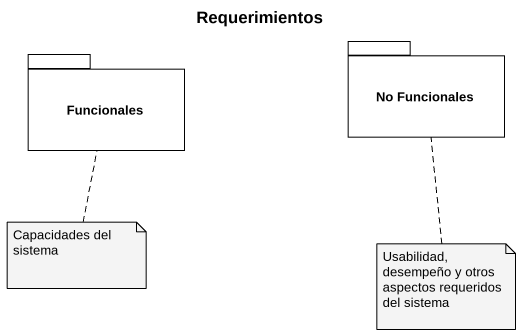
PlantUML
@startuml
title Requerimientos
package Funcionales {
}
package "No Funcionales" as No_Funcionales {
}
note bottom of Funcionales : Capacidades del sistema
note bottom of No_Funcionales : Usabilidad, desempeño y otros aspectos requeridos del sistema
@enduml
